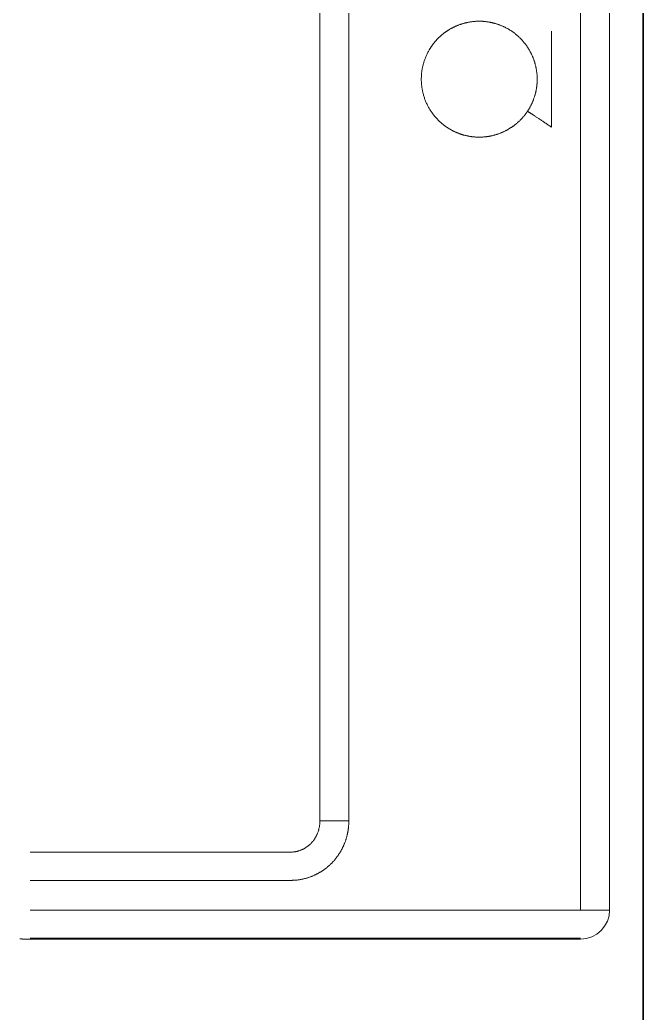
# Model space of a CAD drawing. Header units: millimetres. Extents: x 340455 to 340556, y 7380652 to 7380707.
# Drawn here: x 340485.4891 to 340485.5966, y 7380687.3564 to 7380687.5278 of the extents above; entities that cross this region are included whole.
import ezdxf

# ---------------------------------------------------------------- set-up
doc = ezdxf.new("R2010")
doc.units = ezdxf.units.MM
doc.layers.add('Cortado', color=7, linetype='Continuous', lineweight=35)
doc.layers.add('Visto', color=144, linetype='Continuous', lineweight=5)

# ---------------------------------------------------------------- blocks, each defined once
blk = doc.blocks.new('SHAPE2DVIEW008')
at = {"color": 0}
for p, q in [((5960.3, -7535.03), (5960.3, -7630.03)), ((5960.42, -7535.03), (5960.42, -7630.03)), ((5965.3, -7630.03), (5965.3, -7535.03)), ((5970.42, -7535.03), (5970.42, -7580.03)), ((5975.3, -7580.03), (5975.3, -7535.03)), ((6437.68, -7585.03), (5980.68, -7585.03)), ((5980.68, -7590.03), (6437.68, -7590.03)), ((6453.05, -7630.03), (5965.3, -7630.03)), ((5965.3, -7635.03), (6453.05, -7635.03)), ((5965.3, -7635.03), (6453.05, -7635.03))]:
    blk.add_line(p, q, dxfattribs=at)
for points in [[(5960.31, -7533.25), (5960.31, -7533.28), (5960.31, -7533.3), (5960.31, -7533.33), (5960.31, -7533.36), (5960.31, -7533.38), (5960.31, -7533.41), (5960.31, -7533.44), (5960.31, -7533.47), (5960.31, -7533.49), (5960.31, -7533.52), (5960.31, -7533.55), (5960.31, -7533.57), (5960.31, -7533.6), (5960.31, -7533.63), (5960.31, -7533.65), (5960.3, -7533.68), (5960.3, -7533.71), (5960.3, -7533.74), (5960.3, -7533.76), (5960.3, -7533.79), (5960.3, -7533.82), (5960.3, -7533.84), (5960.3, -7533.87), (5960.3, -7533.9), (5960.3, -7533.92), (5960.3, -7533.95), (5960.3, -7533.98), (5960.3, -7534.01), (5960.3, -7534.03), (5960.3, -7534.06), (5960.3, -7534.09), (5960.3, -7534.11), (5960.3, -7534.14), (5960.3, -7534.17), (5960.3, -7534.19), (5960.3, -7534.22), (5960.3, -7534.25), (5960.3, -7534.28), (5960.3, -7534.3), (5960.3, -7534.33), (5960.3, -7534.36), (5960.3, -7534.38), (5960.3, -7534.41), (5960.3, -7534.44), (5960.3, -7534.46), (5960.3, -7534.49), (5960.3, -7534.52), (5960.3, -7534.55), (5960.3, -7534.57), (5960.3, -7534.6), (5960.3, -7534.63), (5960.3, -7534.65), (5960.3, -7534.68), (5960.3, -7534.71), (5960.3, -7534.73), (5960.3, -7534.76), (5960.3, -7534.79), (5960.3, -7534.82), (5960.3, -7534.84), (5960.3, -7534.87), (5960.3, -7534.9), (5960.3, -7534.92), (5960.3, -7534.95), (5960.3, -7534.98), (5960.3, -7535), (5960.3, -7535.03)], [(5970.42, -7580.03), (5970.42, -7580.13), (5970.42, -7580.23), (5970.43, -7580.33), (5970.43, -7580.43), (5970.43, -7580.53), (5970.44, -7580.63), (5970.45, -7580.73), (5970.45, -7580.83), (5970.46, -7580.92), (5970.47, -7581.02), (5970.48, -7581.12), (5970.5, -7581.22), (5970.51, -7581.32), (5970.52, -7581.42), (5970.54, -7581.52), (5970.55, -7581.61), (5970.57, -7581.71), (5970.59, -7581.81), (5970.61, -7581.91), (5970.63, -7582), (5970.65, -7582.1), (5970.67, -7582.2), (5970.69, -7582.29), (5970.72, -7582.39), (5970.74, -7582.49), (5970.77, -7582.58), (5970.79, -7582.68), (5970.82, -7582.77), (5970.85, -7582.87), (5970.88, -7582.96), (5970.91, -7583.06), (5970.94, -7583.15), (5970.97, -7583.25), (5971.01, -7583.34), (5971.04, -7583.43), (5971.08, -7583.53), (5971.11, -7583.62), (5971.15, -7583.71), (5971.19, -7583.8), (5971.23, -7583.9), (5971.27, -7583.99), (5971.31, -7584.08), (5971.35, -7584.17), (5971.39, -7584.26), (5971.43, -7584.35), (5971.48, -7584.44), (5971.52, -7584.53), (5971.57, -7584.61), (5971.62, -7584.7), (5971.66, -7584.79), (5971.71, -7584.88), (5971.76, -7584.96), (5971.81, -7585.05), (5971.86, -7585.13), (5971.91, -7585.22), (5971.97, -7585.3), (5972.02, -7585.39), (5972.08, -7585.47), (5972.13, -7585.55), (5972.19, -7585.63), (5972.24, -7585.72), (5972.3, -7585.8), (5972.36, -7585.88), (5972.42, -7585.96), (5972.48, -7586.04), (5972.54, -7586.12), (5972.6, -7586.19), (5972.66, -7586.27), (5972.73, -7586.35), (5972.79, -7586.42), (5972.86, -7586.5), (5972.92, -7586.57), (5972.99, -7586.65), (5973.05, -7586.72), (5973.12, -7586.79), (5973.19, -7586.87), (5973.26, -7586.94), (5973.33, -7587.01), (5973.4, -7587.08), (5973.47, -7587.15), (5973.54, -7587.22), (5973.62, -7587.28), (5973.69, -7587.35), (5973.76, -7587.42), (5973.84, -7587.48), (5973.91, -7587.55), (5973.99, -7587.61), (5974.07, -7587.67), (5974.14, -7587.74), (5974.22, -7587.8), (5974.3, -7587.86), (5974.38, -7587.92), (5974.46, -7587.98), (5974.54, -7588.04), (5974.62, -7588.1), (5974.7, -7588.16), (5974.78, -7588.21), (5974.86, -7588.27), (5974.95, -7588.32), (5975.03, -7588.38), (5975.11, -7588.43), (5975.2, -7588.48), (5975.28, -7588.54), (5975.37, -7588.59), (5975.45, -7588.64), (5975.54, -7588.69), (5975.63, -7588.73), (5975.72, -7588.78), (5975.8, -7588.83), (5975.89, -7588.87), (5975.98, -7588.92), (5976.07, -7588.96), (5976.16, -7589.01), (5976.25, -7589.05), (5976.34, -7589.09), (5976.43, -7589.13), (5976.52, -7589.17), (5976.61, -7589.21), (5976.7, -7589.25), (5976.8, -7589.29), (5976.89, -7589.32), (5976.98, -7589.36), (5977.07, -7589.39), (5977.17, -7589.43), (5977.26, -7589.46), (5977.36, -7589.49), (5977.45, -7589.52), (5977.54, -7589.55), (5977.64, -7589.58), (5977.74, -7589.61), (5977.83, -7589.64), (5977.93, -7589.66), (5978.02, -7589.69), (5978.12, -7589.71), (5978.22, -7589.74), (5978.31, -7589.76), (5978.41, -7589.78), (5978.51, -7589.8), (5978.6, -7589.82), (5978.7, -7589.84), (5978.8, -7589.86), (5978.9, -7589.88), (5978.99, -7589.89), (5979.09, -7589.91), (5979.19, -7589.92), (5979.29, -7589.94), (5979.39, -7589.95), (5979.49, -7589.96), (5979.59, -7589.97), (5979.68, -7589.98), (5979.78, -7589.99), (5979.88, -7590), (5979.98, -7590.01), (5980.08, -7590.01), (5980.18, -7590.02), (5980.28, -7590.02), (5980.38, -7590.03), (5980.48, -7590.03), (5980.58, -7590.03), (5980.68, -7590.03)], [(5980.68, -7585.03), (5980.57, -7585.03), (5980.47, -7585.03), (5980.37, -7585.02), (5980.27, -7585.02), (5980.17, -7585.01), (5980.07, -7585), (5979.97, -7584.99), (5979.86, -7584.97), (5979.76, -7584.96), (5979.66, -7584.94), (5979.56, -7584.92), (5979.46, -7584.9), (5979.37, -7584.88), (5979.27, -7584.86), (5979.17, -7584.83), (5979.07, -7584.8), (5978.97, -7584.77), (5978.88, -7584.74), (5978.78, -7584.71), (5978.69, -7584.68), (5978.59, -7584.64), (5978.5, -7584.6), (5978.4, -7584.56), (5978.31, -7584.52), (5978.22, -7584.48), (5978.13, -7584.44), (5978.04, -7584.39), (5977.95, -7584.34), (5977.86, -7584.29), (5977.78, -7584.24), (5977.69, -7584.19), (5977.61, -7584.14), (5977.52, -7584.08), (5977.44, -7584.03), (5977.36, -7583.97), (5977.28, -7583.91), (5977.2, -7583.85), (5977.12, -7583.78), (5977.05, -7583.72), (5976.97, -7583.66), (5976.9, -7583.59), (5976.82, -7583.52), (5976.75, -7583.45), (5976.68, -7583.38), (5976.62, -7583.31), (5976.55, -7583.24), (5976.48, -7583.16), (5976.42, -7583.09), (5976.36, -7583.01), (5976.3, -7582.93), (5976.24, -7582.85), (5976.18, -7582.77), (5976.13, -7582.69), (5976.07, -7582.61), (5976.02, -7582.53), (5975.97, -7582.44), (5975.92, -7582.36), (5975.87, -7582.27), (5975.83, -7582.18), (5975.79, -7582.1), (5975.74, -7582.01), (5975.7, -7581.92), (5975.67, -7581.83), (5975.63, -7581.74), (5975.59, -7581.65), (5975.56, -7581.56), (5975.53, -7581.46), (5975.5, -7581.37), (5975.47, -7581.28), (5975.45, -7581.18), (5975.43, -7581.09), (5975.4, -7580.99), (5975.39, -7580.9), (5975.37, -7580.8), (5975.35, -7580.71), (5975.34, -7580.61), (5975.33, -7580.52), (5975.32, -7580.42), (5975.31, -7580.32), (5975.31, -7580.23), (5975.3, -7580.13), (5975.3, -7580.03)], [(5980.68, -7585.03), (5980.68, -7585.04), (5980.68, -7585.05), (5980.68, -7585.06), (5980.68, -7585.07), (5980.68, -7585.1), (5980.68, -7585.13), (5980.68, -7585.15), (5980.68, -7585.19), (5980.68, -7585.24), (5980.68, -7585.28), (5980.68, -7585.33), (5980.68, -7585.39), (5980.68, -7585.45), (5980.68, -7585.51), (5980.68, -7585.58), (5980.68, -7585.66), (5980.68, -7585.73), (5980.68, -7585.81), (5980.68, -7585.9), (5980.68, -7585.99), (5980.68, -7586.08), (5980.68, -7586.18), (5980.68, -7586.29), (5980.68, -7586.39), (5980.68, -7586.5), (5980.68, -7586.61), (5980.68, -7586.73), (5980.68, -7586.85), (5980.68, -7586.97), (5980.68, -7587.1), (5980.68, -7587.22), (5980.68, -7587.35), (5980.68, -7587.49), (5980.68, -7587.63), (5980.68, -7587.76), (5980.68, -7587.9), (5980.68, -7588.05), (5980.68, -7588.19), (5980.68, -7588.34), (5980.68, -7588.49), (5980.68, -7588.64), (5980.68, -7588.79), (5980.68, -7588.94), (5980.68, -7589.1), (5980.68, -7589.25), (5980.68, -7589.41), (5980.68, -7589.56), (5980.68, -7589.72), (5980.68, -7589.87), (5980.68, -7590.03)], [(6103.17, -7620.86), (6103.25, -7620.92), (6103.34, -7620.97), (6103.42, -7621.03), (6103.51, -7621.08), (6103.6, -7621.13), (6103.68, -7621.19), (6103.77, -7621.24), (6103.86, -7621.29), (6103.95, -7621.33), (6104.04, -7621.38), (6104.13, -7621.43), (6104.22, -7621.47), (6104.31, -7621.52), (6104.4, -7621.56), (6104.49, -7621.61), (6104.58, -7621.65), (6104.68, -7621.69), (6104.77, -7621.73), (6104.86, -7621.77), (6104.96, -7621.81), (6105.05, -7621.84), (6105.15, -7621.88), (6105.24, -7621.92), (6105.34, -7621.95), (6105.43, -7621.98), (6105.53, -7622.02), (6105.62, -7622.05), (6105.72, -7622.08), (6105.82, -7622.11), (6105.92, -7622.14), (6106.01, -7622.17), (6106.11, -7622.19), (6106.21, -7622.22), (6106.31, -7622.24), (6106.41, -7622.27), (6106.5, -7622.29), (6106.6, -7622.31), (6106.7, -7622.33), (6106.8, -7622.35), (6106.9, -7622.37), (6107, -7622.39), (6107.1, -7622.4), (6107.2, -7622.42), (6107.3, -7622.43), (6107.4, -7622.45), (6107.5, -7622.46), (6107.6, -7622.47), (6107.7, -7622.48), (6107.81, -7622.49), (6107.91, -7622.5), (6108.01, -7622.51), (6108.11, -7622.51), (6108.21, -7622.52), (6108.31, -7622.52), (6108.41, -7622.53), (6108.51, -7622.53), (6108.62, -7622.53), (6108.72, -7622.53), (6108.82, -7622.53), (6108.92, -7622.53), (6109.02, -7622.53), (6109.12, -7622.52), (6109.22, -7622.52), (6109.33, -7622.51), (6109.43, -7622.5), (6109.53, -7622.5), (6109.63, -7622.49), (6109.73, -7622.48), (6109.83, -7622.47), (6109.93, -7622.45), (6110.03, -7622.44), (6110.13, -7622.43), (6110.23, -7622.41), (6110.33, -7622.4), (6110.43, -7622.38), (6110.53, -7622.36), (6110.63, -7622.34), (6110.73, -7622.32), (6110.83, -7622.3), (6110.93, -7622.28), (6111.03, -7622.26), (6111.13, -7622.23), (6111.22, -7622.21), (6111.32, -7622.18), (6111.42, -7622.15), (6111.52, -7622.12), (6111.61, -7622.1), (6111.71, -7622.07), (6111.81, -7622.03), (6111.9, -7622), (6112, -7621.97), (6112.09, -7621.94), (6112.18, -7621.9), (6112.27, -7621.87), (6112.36, -7621.83), (6112.45, -7621.8), (6112.54, -7621.76), (6112.63, -7621.72), (6112.72, -7621.68), (6112.81, -7621.64), (6112.9, -7621.6), (6112.99, -7621.56), (6113.08, -7621.52), (6113.17, -7621.47), (6113.25, -7621.43), (6113.34, -7621.39), (6113.43, -7621.34), (6113.51, -7621.29), (6113.6, -7621.25), (6113.68, -7621.2), (6113.77, -7621.15), (6113.85, -7621.1), (6113.94, -7621.05), (6114.02, -7620.99), (6114.1, -7620.94), (6114.18, -7620.89), (6114.27, -7620.83), (6114.35, -7620.78), (6114.43, -7620.72), (6114.51, -7620.67), (6114.59, -7620.61), (6114.67, -7620.55), (6114.74, -7620.49), (6114.82, -7620.43), (6114.9, -7620.37), (6114.98, -7620.31), (6115.05, -7620.25), (6115.13, -7620.19), (6115.2, -7620.12), (6115.27, -7620.06), (6115.35, -7620), (6115.42, -7619.93), (6115.49, -7619.86), (6115.56, -7619.8), (6115.64, -7619.73), (6115.71, -7619.66), (6115.77, -7619.59), (6115.84, -7619.52), (6115.91, -7619.45), (6115.98, -7619.38), (6116.05, -7619.31), (6116.11, -7619.24), (6116.18, -7619.16), (6116.24, -7619.09), (6116.31, -7619.02), (6116.37, -7618.94), (6116.43, -7618.87), (6116.49, -7618.79), (6116.55, -7618.71), (6116.61, -7618.64), (6116.67, -7618.56), (6116.73, -7618.48), (6116.79, -7618.4), (6116.85, -7618.32), (6116.9, -7618.24), (6116.96, -7618.16), (6117.01, -7618.08), (6117.07, -7618), (6117.12, -7617.92), (6117.17, -7617.83), (6117.22, -7617.75), (6117.27, -7617.67), (6117.32, -7617.58), (6117.37, -7617.5), (6117.42, -7617.41), (6117.47, -7617.33), (6117.52, -7617.24), (6117.56, -7617.15), (6117.61, -7617.07), (6117.65, -7616.98), (6117.69, -7616.89), (6117.74, -7616.8), (6117.78, -7616.71), (6117.82, -7616.62), (6117.86, -7616.53), (6117.9, -7616.44), (6117.93, -7616.35), (6117.97, -7616.26), (6118.01, -7616.17), (6118.04, -7616.08), (6118.08, -7615.99), (6118.11, -7615.9), (6118.14, -7615.81), (6118.17, -7615.71), (6118.2, -7615.62), (6118.23, -7615.53), (6118.26, -7615.43), (6118.29, -7615.34), (6118.32, -7615.25), (6118.34, -7615.15), (6118.37, -7615.06), (6118.39, -7614.96), (6118.42, -7614.87), (6118.44, -7614.77), (6118.46, -7614.68), (6118.48, -7614.58), (6118.5, -7614.48), (6118.52, -7614.39), (6118.54, -7614.29), (6118.55, -7614.2), (6118.57, -7614.1), (6118.58, -7614), (6118.6, -7613.91), (6118.61, -7613.81), (6118.62, -7613.71), (6118.63, -7613.61), (6118.64, -7613.52), (6118.65, -7613.42), (6118.66, -7613.32), (6118.67, -7613.22), (6118.68, -7613.13), (6118.68, -7613.03), (6118.69, -7612.93), (6118.69, -7612.83), (6118.69, -7612.73), (6118.69, -7612.64), (6118.69, -7612.54), (6118.69, -7612.44), (6118.69, -7612.34), (6118.69, -7612.25), (6118.69, -7612.15), (6118.68, -7612.05), (6118.68, -7611.95), (6118.67, -7611.85), (6118.66, -7611.76), (6118.66, -7611.66), (6118.65, -7611.56), (6118.64, -7611.46), (6118.63, -7611.37), (6118.61, -7611.27), (6118.6, -7611.17), (6118.59, -7611.08), (6118.57, -7610.98), (6118.56, -7610.88), (6118.54, -7610.79), (6118.52, -7610.69), (6118.5, -7610.59), (6118.48, -7610.5), (6118.46, -7610.4), (6118.44, -7610.31), (6118.42, -7610.21), (6118.4, -7610.12), (6118.37, -7610.02), (6118.35, -7609.93), (6118.32, -7609.83), (6118.3, -7609.74), (6118.27, -7609.64), (6118.24, -7609.55), (6118.21, -7609.46), (6118.18, -7609.36), (6118.15, -7609.27), (6118.11, -7609.18), (6118.08, -7609.09), (6118.05, -7609), (6118.01, -7608.9), (6117.98, -7608.81), (6117.94, -7608.72), (6117.9, -7608.63), (6117.86, -7608.54), (6117.82, -7608.45), (6117.78, -7608.36), (6117.74, -7608.27), (6117.7, -7608.19), (6117.66, -7608.1), (6117.61, -7608.01), (6117.57, -7607.92), (6117.52, -7607.84), (6117.48, -7607.75), (6117.43, -7607.66), (6117.39, -7607.59), (6117.36, -7607.54), (6117.33, -7607.49), (6117.3, -7607.44), (6117.27, -7607.39), (6117.24, -7607.34), (6117.21, -7607.29), (6117.18, -7607.24), (6117.14, -7607.19), (6117.11, -7607.14), (6117.08, -7607.09), (6117.05, -7607.04), (6117.02, -7606.99), (6116.98, -7606.94), (6116.95, -7606.89), (6116.92, -7606.84), (6116.88, -7606.79), (6116.85, -7606.74), (6116.81, -7606.69), (6116.78, -7606.65), (6116.74, -7606.6), (6116.71, -7606.55), (6116.67, -7606.5), (6116.64, -7606.45), (6116.6, -7606.41), (6116.56, -7606.36), (6116.53, -7606.31), (6116.49, -7606.27), (6116.45, -7606.22), (6116.41, -7606.18), (6116.38, -7606.13), (6116.34, -7606.08), (6116.3, -7606.04), (6116.26, -7605.99), (6116.22, -7605.95), (6116.18, -7605.9), (6116.14, -7605.86), (6116.1, -7605.82), (6116.06, -7605.77), (6116.02, -7605.73), (6115.98, -7605.68), (6115.94, -7605.64), (6115.9, -7605.6), (6115.86, -7605.56), (6115.82, -7605.51), (6115.78, -7605.47), (6115.73, -7605.43), (6115.69, -7605.39), (6115.65, -7605.35), (6115.61, -7605.3), (6115.56, -7605.26), (6115.52, -7605.22), (6115.48, -7605.18), (6115.43, -7605.14), (6115.39, -7605.1), (6115.34, -7605.06), (6115.3, -7605.02), (6115.25, -7604.98), (6115.21, -7604.95), (6115.16, -7604.91), (6115.12, -7604.87), (6115.07, -7604.83), (6115.03, -7604.79), (6114.98, -7604.76), (6114.93, -7604.72), (6114.89, -7604.68), (6114.84, -7604.64), (6114.79, -7604.61), (6114.75, -7604.57), (6114.7, -7604.54), (6114.65, -7604.5), (6114.6, -7604.47), (6114.56, -7604.43), (6114.51, -7604.4), (6114.46, -7604.36), (6114.41, -7604.33), (6114.36, -7604.29), (6114.31, -7604.26), (6114.26, -7604.23), (6114.21, -7604.19), (6114.16, -7604.16), (6114.11, -7604.13), (6114.06, -7604.1), (6114.01, -7604.06), (6113.96, -7604.03), (6113.91, -7604), (6113.86, -7603.97), (6113.81, -7603.94), (6113.76, -7603.91), (6113.71, -7603.88), (6113.61, -7603.82), (6113.48, -7603.75), (6113.35, -7603.68), (6113.22, -7603.61), (6113.08, -7603.54), (6112.95, -7603.48), (6112.81, -7603.42), (6112.67, -7603.36), (6112.53, -7603.3), (6112.39, -7603.24), (6112.25, -7603.19), (6112.11, -7603.13), (6111.97, -7603.08), (6111.83, -7603.04), (6111.69, -7602.99), (6111.54, -7602.95), (6111.4, -7602.9), (6111.25, -7602.86), (6111.11, -7602.83), (6110.96, -7602.79), (6110.81, -7602.76), (6110.67, -7602.73), (6110.52, -7602.7), (6110.37, -7602.67), (6110.22, -7602.65), (6110.07, -7602.63), (6109.92, -7602.61), (6109.77, -7602.59), (6109.62, -7602.57), (6109.47, -7602.56), (6109.32, -7602.55), (6109.17, -7602.54), (6109.02, -7602.54), (6108.87, -7602.53), (6108.72, -7602.53), (6108.57, -7602.53), (6108.42, -7602.53), (6108.27, -7602.54), (6108.12, -7602.55), (6107.97, -7602.56), (6107.82, -7602.57), (6107.67, -7602.58), (6107.52, -7602.6), (6107.38, -7602.62), (6107.23, -7602.64), (6107.08, -7602.66), (6106.93, -7602.69), (6106.78, -7602.72), (6106.64, -7602.75), (6106.49, -7602.78), (6106.34, -7602.81), (6106.2, -7602.85), (6106.05, -7602.89), (6105.91, -7602.93), (6105.76, -7602.97), (6105.62, -7603.02), (6105.48, -7603.06), (6105.33, -7603.11), (6105.19, -7603.16), (6105.05, -7603.22), (6104.91, -7603.27), (6104.77, -7603.33), (6104.64, -7603.39), (6104.5, -7603.45), (6104.36, -7603.52), (6104.23, -7603.58), (6104.09, -7603.65), (6103.96, -7603.72), (6103.83, -7603.79), (6103.7, -7603.87), (6103.57, -7603.94), (6103.44, -7604.02), (6103.31, -7604.1), (6103.19, -7604.18), (6103.06, -7604.27), (6102.94, -7604.35), (6102.82, -7604.44), (6102.69, -7604.53), (6102.57, -7604.62), (6102.46, -7604.71), (6102.34, -7604.81), (6102.22, -7604.91), (6102.11, -7605), (6102, -7605.1), (6101.89, -7605.2), (6101.78, -7605.31), (6101.67, -7605.41), (6101.56, -7605.52), (6101.46, -7605.63), (6101.36, -7605.74), (6101.28, -7605.82), (6101.22, -7605.88), (6101.16, -7605.95), (6101.1, -7606.02), (6101.04, -7606.09), (6100.99, -7606.16), (6100.93, -7606.23), (6100.87, -7606.3), (6100.82, -7606.37), (6100.76, -7606.44), (6100.7, -7606.52), (6100.65, -7606.59), (6100.6, -7606.66), (6100.54, -7606.74), (6100.49, -7606.81), (6100.44, -7606.89), (6100.39, -7606.96), (6100.34, -7607.04), (6100.29, -7607.11), (6100.24, -7607.19), (6100.19, -7607.27), (6100.14, -7607.34), (6100.1, -7607.42), (6100.05, -7607.5), (6100.01, -7607.58), (6099.96, -7607.66), (6099.92, -7607.74), (6099.87, -7607.82), (6099.83, -7607.9), (6099.79, -7607.98), (6099.75, -7608.06), (6099.71, -7608.14), (6099.67, -7608.22), (6099.63, -7608.31), (6099.59, -7608.39), (6099.55, -7608.47), (6099.52, -7608.55), (6099.48, -7608.64), (6099.45, -7608.72), (6099.41, -7608.81), (6099.38, -7608.89), (6099.35, -7608.98), (6099.32, -7609.06), (6099.28, -7609.15), (6099.25, -7609.23), (6099.22, -7609.32), (6099.2, -7609.4), (6099.17, -7609.49), (6099.14, -7609.58), (6099.11, -7609.66), (6099.09, -7609.75), (6099.06, -7609.84), (6099.04, -7609.93), (6099.02, -7610.01), (6098.99, -7610.1), (6098.97, -7610.19), (6098.95, -7610.28), (6098.93, -7610.37), (6098.91, -7610.46), (6098.89, -7610.54), (6098.88, -7610.63), (6098.86, -7610.72), (6098.84, -7610.81), (6098.83, -7610.9), (6098.81, -7610.99), (6098.8, -7611.08), (6098.79, -7611.17), (6098.77, -7611.26), (6098.76, -7611.35), (6098.75, -7611.44), (6098.74, -7611.53), (6098.73, -7611.62), (6098.73, -7611.71), (6098.72, -7611.8), (6098.71, -7611.9), (6098.71, -7611.99), (6098.7, -7612.08), (6098.7, -7612.17), (6098.7, -7612.26), (6098.7, -7612.35), (6098.69, -7612.44), (6098.69, -7612.53), (6098.69, -7612.62), (6098.7, -7612.71), (6098.7, -7612.8), (6098.7, -7612.9), (6098.7, -7612.99), (6098.71, -7613.08), (6098.71, -7613.17), (6098.72, -7613.26), (6098.73, -7613.36), (6098.74, -7613.46), (6098.75, -7613.56), (6098.76, -7613.66), (6098.77, -7613.76), (6098.78, -7613.86), (6098.8, -7613.96), (6098.81, -7614.06), (6098.83, -7614.16), (6098.84, -7614.26), (6098.86, -7614.36), (6098.88, -7614.46), (6098.9, -7614.56), (6098.92, -7614.66), (6098.94, -7614.76), (6098.97, -7614.86), (6098.99, -7614.96), (6099.02, -7615.05), (6099.04, -7615.15), (6099.07, -7615.25), (6099.1, -7615.35), (6099.13, -7615.44), (6099.16, -7615.54), (6099.19, -7615.64), (6099.22, -7615.73), (6099.25, -7615.83), (6099.29, -7615.93), (6099.32, -7616.02), (6099.36, -7616.12), (6099.39, -7616.21), (6099.43, -7616.3), (6099.47, -7616.4), (6099.51, -7616.49), (6099.55, -7616.58), (6099.59, -7616.68), (6099.64, -7616.77), (6099.68, -7616.86), (6099.72, -7616.95), (6099.77, -7617.04), (6099.82, -7617.13), (6099.86, -7617.22), (6099.91, -7617.31), (6099.96, -7617.4), (6100.01, -7617.49), (6100.06, -7617.58), (6100.11, -7617.66), (6100.16, -7617.75), (6100.22, -7617.84), (6100.27, -7617.92), (6100.33, -7618.01), (6100.38, -7618.09), (6100.44, -7618.18), (6100.5, -7618.26), (6100.56, -7618.34), (6100.61, -7618.42), (6100.67, -7618.51), (6100.74, -7618.59), (6100.8, -7618.67), (6100.86, -7618.75), (6100.92, -7618.83), (6100.99, -7618.9), (6101.05, -7618.98), (6101.12, -7619.06), (6101.19, -7619.14), (6101.25, -7619.21), (6101.32, -7619.29), (6101.39, -7619.36), (6101.46, -7619.44), (6101.53, -7619.51), (6101.6, -7619.58), (6101.67, -7619.65), (6101.75, -7619.72), (6101.82, -7619.79), (6101.89, -7619.86), (6101.97, -7619.93), (6102.04, -7620), (6102.12, -7620.07), (6102.2, -7620.13), (6102.27, -7620.2), (6102.35, -7620.26), (6102.43, -7620.33), (6102.51, -7620.39), (6102.59, -7620.45), (6102.67, -7620.51), (6102.75, -7620.57), (6102.83, -7620.63), (6102.91, -7620.69), (6103, -7620.75), (6103.08, -7620.81), (6103.17, -7620.86)], [(6100.4, -7625.03), (6100.49, -7624.9), (6100.58, -7624.77), (6100.66, -7624.64), (6100.75, -7624.51), (6100.83, -7624.38), (6100.92, -7624.25), (6101, -7624.12), (6101.09, -7624), (6101.17, -7623.87), (6101.26, -7623.74), (6101.34, -7623.62), (6101.42, -7623.5), (6101.5, -7623.38), (6101.58, -7623.26), (6101.66, -7623.14), (6101.73, -7623.02), (6101.81, -7622.91), (6101.88, -7622.8), (6101.96, -7622.69), (6102.03, -7622.58), (6102.1, -7622.48), (6102.16, -7622.38), (6102.23, -7622.28), (6102.29, -7622.18), (6102.36, -7622.08), (6102.42, -7621.99), (6102.48, -7621.91), (6102.53, -7621.82), (6102.59, -7621.74), (6102.64, -7621.66), (6102.69, -7621.59), (6102.74, -7621.51), (6102.78, -7621.44), (6102.82, -7621.38), (6102.86, -7621.32), (6102.9, -7621.26), (6102.94, -7621.21), (6102.97, -7621.16), (6103, -7621.11), (6103.03, -7621.07), (6103.06, -7621.03), (6103.08, -7621), (6103.1, -7620.96), (6103.12, -7620.94), (6103.13, -7620.92), (6103.14, -7620.9), (6103.15, -7620.88), (6103.16, -7620.87), (6103.16, -7620.87), (6103.17, -7620.86)], [(6103.17, -7620.86), (6103.16, -7620.87), (6103.16, -7620.87), (6103.15, -7620.88), (6103.14, -7620.9), (6103.13, -7620.92), (6103.12, -7620.94), (6103.1, -7620.96), (6103.08, -7621), (6103.06, -7621.03), (6103.03, -7621.07), (6103, -7621.11), (6102.97, -7621.16), (6102.94, -7621.21), (6102.9, -7621.26), (6102.86, -7621.32), (6102.82, -7621.38), (6102.78, -7621.44), (6102.74, -7621.51), (6102.69, -7621.59), (6102.64, -7621.66), (6102.59, -7621.74), (6102.53, -7621.82), (6102.48, -7621.91), (6102.42, -7621.99), (6102.36, -7622.08), (6102.29, -7622.18), (6102.23, -7622.28), (6102.16, -7622.38), (6102.1, -7622.48), (6102.03, -7622.58), (6101.96, -7622.69), (6101.88, -7622.8), (6101.81, -7622.91), (6101.73, -7623.02), (6101.66, -7623.14), (6101.58, -7623.26), (6101.5, -7623.38), (6101.42, -7623.5), (6101.34, -7623.62), (6101.26, -7623.74), (6101.17, -7623.87), (6101.09, -7624), (6101, -7624.12), (6100.92, -7624.25), (6100.83, -7624.38), (6100.75, -7624.51), (6100.66, -7624.64), (6100.58, -7624.77), (6100.49, -7624.9), (6100.4, -7625.03)], [(6100.4, -7625.03), (6100.5, -7625.03), (6100.59, -7625.03), (6100.69, -7625.03), (6100.79, -7625.03), (6100.89, -7625.03), (6100.99, -7625.03), (6101.09, -7625.03), (6101.19, -7625.03), (6101.29, -7625.03), (6101.39, -7625.03), (6101.5, -7625.03), (6101.6, -7625.03), (6101.7, -7625.03), (6101.81, -7625.03), (6101.91, -7625.03), (6102.01, -7625.03), (6102.12, -7625.03), (6102.22, -7625.03), (6102.32, -7625.03), (6102.42, -7625.03), (6102.52, -7625.03), (6102.62, -7625.03), (6102.72, -7625.03), (6102.82, -7625.03), (6102.91, -7625.03), (6103.01, -7625.03), (6103.1, -7625.03), (6103.2, -7625.03), (6103.29, -7625.03), (6103.39, -7625.03), (6103.48, -7625.03), (6103.58, -7625.03), (6103.68, -7625.03), (6103.77, -7625.03), (6103.87, -7625.03), (6103.97, -7625.03), (6104.07, -7625.03), (6104.17, -7625.03), (6104.27, -7625.03), (6104.37, -7625.03), (6104.47, -7625.03), (6104.57, -7625.03), (6104.67, -7625.03), (6104.77, -7625.03), (6104.87, -7625.03), (6104.97, -7625.03), (6105.07, -7625.03), (6105.18, -7625.03), (6105.28, -7625.03), (6105.38, -7625.03), (6105.48, -7625.03), (6105.59, -7625.03), (6105.69, -7625.03), (6105.79, -7625.03), (6105.89, -7625.03), (6106, -7625.03), (6106.1, -7625.03), (6106.2, -7625.03), (6106.31, -7625.03), (6106.41, -7625.03), (6106.51, -7625.03), (6106.61, -7625.03), (6106.71, -7625.03), (6106.82, -7625.03), (6106.92, -7625.03), (6107.02, -7625.03), (6107.12, -7625.03), (6107.22, -7625.03), (6107.32, -7625.03), (6107.42, -7625.03), (6107.52, -7625.03), (6107.62, -7625.03), (6107.72, -7625.03), (6107.82, -7625.03), (6107.92, -7625.03), (6108.02, -7625.03), (6108.12, -7625.03), (6108.22, -7625.03), (6108.31, -7625.03), (6108.41, -7625.03), (6108.5, -7625.03), (6108.6, -7625.03), (6108.69, -7625.03), (6108.79, -7625.03), (6108.88, -7625.03), (6108.98, -7625.03), (6109.07, -7625.03), (6109.17, -7625.03), (6109.27, -7625.03), (6109.37, -7625.03), (6109.46, -7625.03), (6109.56, -7625.03), (6109.66, -7625.03), (6109.76, -7625.03), (6109.86, -7625.03), (6109.96, -7625.03), (6110.06, -7625.03), (6110.16, -7625.03), (6110.26, -7625.03), (6110.37, -7625.03), (6110.47, -7625.03), (6110.57, -7625.03), (6110.67, -7625.03), (6110.77, -7625.03), (6110.88, -7625.03), (6110.98, -7625.03), (6111.08, -7625.03), (6111.18, -7625.03), (6111.29, -7625.03), (6111.39, -7625.03), (6111.49, -7625.03), (6111.6, -7625.03), (6111.7, -7625.03), (6111.8, -7625.03), (6111.9, -7625.03), (6112.01, -7625.03), (6112.11, -7625.03), (6112.21, -7625.03), (6112.31, -7625.03), (6112.41, -7625.03), (6112.52, -7625.03), (6112.62, -7625.03), (6112.72, -7625.03), (6112.82, -7625.03), (6112.92, -7625.03), (6113.02, -7625.03), (6113.12, -7625.03), (6113.22, -7625.03), (6113.32, -7625.03), (6113.42, -7625.03), (6113.52, -7625.03), (6113.61, -7625.03), (6113.71, -7625.03), (6113.81, -7625.03), (6113.9, -7625.03), (6114, -7625.03), (6114.1, -7625.03), (6114.19, -7625.03), (6114.28, -7625.03), (6114.38, -7625.03), (6114.47, -7625.03), (6114.57, -7625.03), (6114.67, -7625.03), (6114.77, -7625.03), (6114.87, -7625.03), (6114.97, -7625.03), (6115.07, -7625.03), (6115.17, -7625.03), (6115.27, -7625.03), (6115.37, -7625.03), (6115.48, -7625.03), (6115.58, -7625.03), (6115.68, -7625.03), (6115.79, -7625.03), (6115.89, -7625.03), (6115.99, -7625.03), (6116.09, -7625.03), (6116.2, -7625.03), (6116.3, -7625.03), (6116.4, -7625.03), (6116.5, -7625.03), (6116.6, -7625.03), (6116.7, -7625.03), (6116.79, -7625.03), (6116.89, -7625.03), (6116.99, -7625.03)], [(5965.3, -7635.03), (5965.3, -7635.02), (5965.3, -7635.01), (5965.3, -7635.01), (5965.3, -7634.99), (5965.3, -7634.96), (5965.3, -7634.94), (5965.3, -7634.91), (5965.3, -7634.88), (5965.3, -7634.83), (5965.3, -7634.79), (5965.3, -7634.75), (5965.3, -7634.69), (5965.3, -7634.63), (5965.3, -7634.57), (5965.3, -7634.5), (5965.3, -7634.43), (5965.3, -7634.36), (5965.3, -7634.28), (5965.3, -7634.19), (5965.3, -7634.11), (5965.3, -7634.02), (5965.3, -7633.93), (5965.3, -7633.82), (5965.3, -7633.72), (5965.3, -7633.62), (5965.3, -7633.51), (5965.3, -7633.39), (5965.3, -7633.28), (5965.3, -7633.17), (5965.3, -7633.04), (5965.3, -7632.92), (5965.3, -7632.79), (5965.3, -7632.66), (5965.3, -7632.53), (5965.3, -7632.39), (5965.3, -7632.26), (5965.3, -7632.12), (5965.3, -7631.98), (5965.3, -7631.83), (5965.3, -7631.69), (5965.3, -7631.55), (5965.3, -7631.4), (5965.3, -7631.25), (5965.3, -7631.1), (5965.3, -7630.95), (5965.3, -7630.8), (5965.3, -7630.65), (5965.3, -7630.49), (5965.3, -7630.34), (5965.3, -7630.18), (5965.3, -7630.03)], [(6099.18, -7635.03), (6099.18, -7635.03)]]:
    blk.add_lwpolyline(points, dxfattribs=at)
blk.add_arc((5965.3, -7630.03), 5, 180, 270, dxfattribs=at)
blk = doc.blocks.new('SHAPE2DVIEW012')
at = {"color": 0}
blk.add_line((7334.92, -7640.81), (5724.93, -7640.81), dxfattribs=at)

msp = doc.modelspace()

# ---------------------------------------------------------------- block references
at = {"layer": 'Cortado', "xscale": 0.001, "yscale": 0.001, "zscale": 0.001, "rotation": 90}
msp.add_blockref('SHAPE2DVIEW012', (340477.95581, 7380681.40885), dxfattribs=at)
at = {"layer": 'Visto', "xscale": 0.001, "yscale": 0.001, "zscale": 0.001, "rotation": 90}
msp.add_blockref('SHAPE2DVIEW008', (340477.95581, 7380681.40885), dxfattribs=at)

doc.saveas('drawing.dxf')
